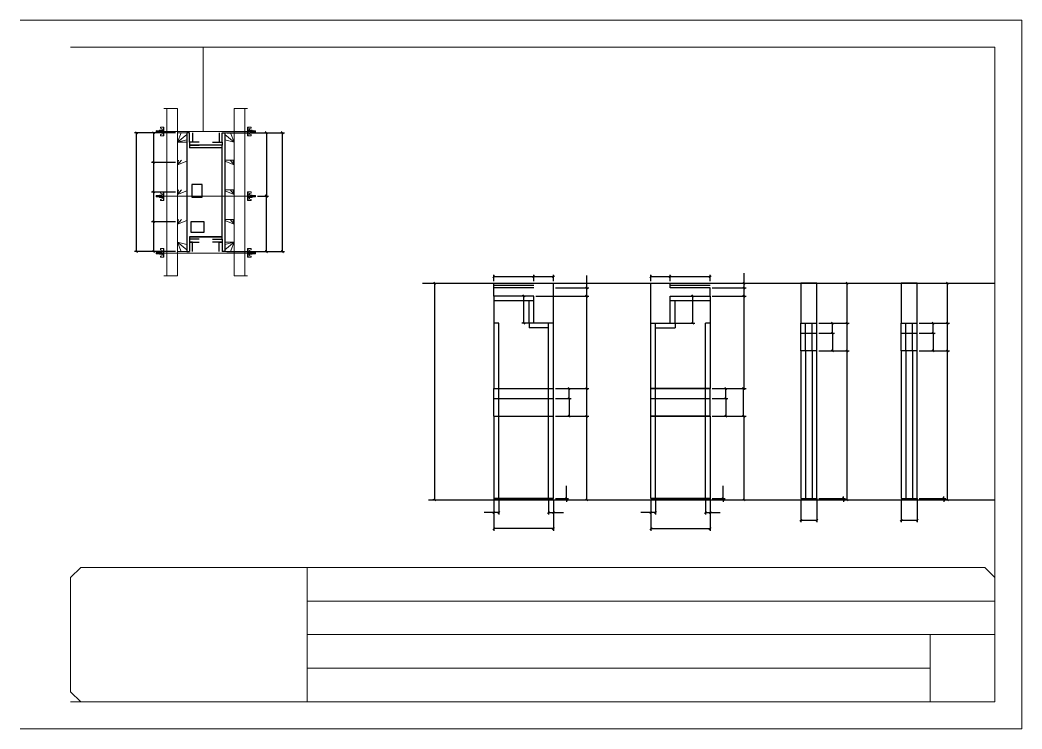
# Model space of a CAD drawing. Header units: metres. Extents: x 5913 to 8983, y 2660 to 3710.
# Drawn here: x 5913 to 7398, y 2660 to 3710 of the extents above; entities that cross this region are included whole.
import ezdxf

# ---------------------------------------------------------------- set-up
doc = ezdxf.new("R2010")
doc.units = ezdxf.units.M
for name, color, linetype in [('CHAPA', 7, 'Continuous'), ('COTA', 7, 'Continuous'), ('Hachura', 7, 'Continuous'), ('Madeira', 7, 'Continuous'), ('NIVEL 2° PAV.', 7, 'Continuous'), ('Nível', 7, 'Continuous'), ('Painéis', 7, 'Continuous'), ('Perfil Metálico', 7, 'Continuous'), ('SARR_2.2x7', 7, 'Continuous'), ('SARRAFO', 7, 'Continuous'), ('SARRAFO DE PRESSAO', 7, 'Continuous'), ('Texto Seção', 7, 'Continuous')]:
    doc.layers.add(name, color=color, linetype=linetype)

msp = doc.modelspace()

# ---------------------------------------------------------------- linework, layer by layer
at = {"layer": 'CHAPA', "color": 1, "lineweight": 25}
for points in [[(6164.1, 3542.9), (6160.1, 3542.9), (6160.1, 3366.9), (6164.1, 3366.9)], [(6164.1, 3542.9), (6160.1, 3542.9), (6160.1, 3366.9), (6164.1, 3366.9)], [(6212.1, 3542.9), (6216.1, 3542.9), (6216.1, 3366.9), (6212.1, 3366.9)], [(6212.1, 3542.9), (6216.1, 3542.9), (6216.1, 3366.9), (6212.1, 3366.9)], [(6212.1, 3520.9), (6212.1, 3524.5), (6164.1, 3524.5), (6164.1, 3520.9)], [(6212.1, 3520.9), (6212.1, 3524.5), (6164.1, 3524.5), (6164.1, 3520.9)], [(6212.1, 3385.3), (6212.1, 3388.9), (6164.1, 3388.9), (6164.1, 3385.3)], [(6212.1, 3385.3), (6212.1, 3388.9), (6164.1, 3388.9), (6164.1, 3385.3)]]:
    msp.add_lwpolyline(points, dxfattribs=at)
at = {"layer": 'COTA', "color": 241, "lineweight": 25}
for p, q in [((6143.1, 3542.9), (6082.5, 3542.9)), ((6085.5, 3366.9), (6085.5, 3542.9)), ((6143.1, 3542.9), (6107.4, 3542.9)), ((6110.4, 3542.9), (6110.4, 3498.9)), ((6219.1, 3542.9), (6304.5, 3542.9)), ((6253.1, 3542.9), (6280.8, 3542.9)), ((6277.8, 3542.9), (6277.8, 3449)), ((6301.5, 3366.9), (6301.5, 3542.9)), ((6143.1, 3498.9), (6107.4, 3498.9)), ((6143.1, 3498.9), (6107.4, 3498.9)), ((6110.4, 3498.9), (6110.4, 3454.9)), ((6143.1, 3454.9), (6107.4, 3454.9)), ((6143.1, 3454.9), (6107.4, 3454.9)), ((6110.4, 3454.9), (6110.4, 3410.9)), ((6264.9, 3449), (6280.8, 3449)), ((6264.9, 3449), (6280.8, 3449)), ((6277.8, 3366.9), (6277.8, 3449)), ((6143.1, 3410.9), (6107.4, 3410.9)), ((6143.1, 3410.9), (6107.4, 3410.9)), ((6110.4, 3410.9), (6110.4, 3366.9)), ((6143.1, 3366.9), (6082.5, 3366.9)), ((6143.1, 3366.9), (6107.4, 3366.9)), ((6219.1, 3366.9), (6304.5, 3366.9)), ((6253.1, 3366.9), (6280.8, 3366.9)), ((6615.2, 3301.2), (6615.2, 3313.2)), ((6674.2, 3320.2), (6703.2, 3320.2)), ((6703.2, 3261.2), (6703.2, 3320.2)), ((6847.5, 3261.2), (6847.5, 3320.2)), ((6847.5, 3320.2), (6876.5, 3320.2)), ((6935.5, 3301.2), (6935.5, 3313.2))]:
    msp.add_line(p, q, dxfattribs=at)
at = {"layer": 'COTA', "color": 0, "lineweight": 25}
for p, q in [((6087, 3541.4), (6084, 3544.4)), ((6111.9, 3541.4), (6108.9, 3544.4)), ((6279.3, 3541.4), (6276.3, 3544.4)), ((6303, 3541.4), (6300, 3544.4)), ((6108.9, 3500.4), (6111.9, 3497.4)), ((6111.9, 3497.4), (6108.9, 3500.4)), ((6108.9, 3456.4), (6111.9, 3453.4)), ((6111.9, 3453.4), (6108.9, 3456.4)), ((6279.3, 3447.5), (6276.3, 3450.5)), ((6276.3, 3450.5), (6279.3, 3447.5)), ((6108.9, 3412.4), (6111.9, 3409.4)), ((6111.9, 3409.4), (6108.9, 3412.4)), ((6084, 3368.4), (6087, 3365.4)), ((6108.9, 3368.4), (6111.9, 3365.4)), ((6276.3, 3368.4), (6279.3, 3365.4)), ((6300, 3368.4), (6303, 3365.4)), ((6616.7, 3331), (6613.7, 3328)), ((6672.7, 3328), (6675.7, 3331)), ((6675.7, 3331), (6672.7, 3328)), ((6701.7, 3328), (6704.7, 3331)), ((6849, 3331), (6846, 3328)), ((6875, 3328), (6878, 3331)), ((6878, 3331), (6875, 3328)), ((6934, 3328), (6937, 3331)), ((6754.1, 3311.7), (6751.1, 3314.7)), ((6987.4, 3318.7), (6984.4, 3321.7)), ((6987.4, 3311.7), (6984.4, 3314.7)), ((6984.4, 3314.7), (6987.4, 3311.7)), ((7140, 3318.7), (7137, 3321.7)), ((7288.8, 3318.7), (7285.8, 3321.7)), ((6660.8, 3299.7), (6657.8, 3302.7)), ((6754.1, 3299.7), (6751.1, 3302.7)), ((6751.1, 3302.7), (6754.1, 3299.7)), ((6911.6, 3299.7), (6908.6, 3302.7)), ((6987.4, 3299.7), (6984.4, 3302.7)), ((6984.4, 3302.7), (6987.4, 3299.7)), ((6657.8, 3262.7), (6660.8, 3259.7)), ((6908.6, 3262.7), (6911.6, 3259.7)), ((7137, 3262.7), (7140, 3259.7)), ((7285.8, 3262.7), (7288.8, 3259.7)), ((7140, 3218.7), (7137, 3221.7)), ((7288.8, 3218.7), (7285.8, 3221.7)), ((6751.1, 3165.7), (6754.1, 3162.7)), ((6984.4, 3165.7), (6987.4, 3162.7)), ((6754.1, 3121.7), (6751.1, 3124.7)), ((6987.4, 3121.7), (6984.4, 3124.7)), ((6721, 3002.7), (6724, 2999.7)), ((6724, 2997.7), (6721, 3000.7)), ((6751.1, 3000.7), (6754.1, 2997.7)), ((6953.2, 3002.7), (6956.2, 2999.7)), ((6956.2, 2997.7), (6953.2, 3000.7)), ((6984.4, 3000.7), (6987.4, 2997.7)), ((7131.6, 3002.7), (7134.6, 2999.7)), ((7134.6, 2997.7), (7131.6, 3000.7)), ((7137, 3000.7), (7140, 2997.7)), ((7280.4, 3002.7), (7283.4, 2999.7)), ((7283.4, 2997.7), (7280.4, 3000.7)), ((7285.8, 3000.7), (7288.8, 2997.7)), ((6616.7, 2982.2), (6613.7, 2979.2)), ((6620.7, 2979.2), (6623.7, 2982.2)), ((6697.7, 2982.2), (6694.7, 2979.2)), ((6701.7, 2979.2), (6704.7, 2982.2)), ((6849, 2982.2), (6846, 2979.2)), ((6853, 2979.2), (6856, 2982.2)), ((6930, 2982.2), (6927, 2979.2)), ((6934, 2979.2), (6937, 2982.2)), ((7071.3, 2970.8), (7068.3, 2967.8)), ((7092.3, 2967.8), (7095.3, 2970.8)), ((7220.1, 2970.8), (7217.1, 2967.8)), ((7241.1, 2967.8), (7244.1, 2970.8)), ((6616.7, 2958.1), (6613.7, 2955.1)), ((6701.7, 2955.1), (6704.7, 2958.1)), ((6849, 2958.1), (6846, 2955.1)), ((6934, 2955.1), (6937, 2958.1))]:
    msp.add_line(p, q, dxfattribs=at)
at = {"layer": 'COTA', "color": 180, "lineweight": 25}
for p, q in [((6182.5, 3466.5), (6167.5, 3466.5)), ((6167.5, 3466.5), (6167.5, 3447.5)), ((6182.5, 3447.5), (6182.5, 3466.5)), ((6167.5, 3447.5), (6182.5, 3447.5)), ((6185.6, 3410.9), (6166, 3410.9)), ((6166, 3410.9), (6166, 3395.9)), ((6185.6, 3395.9), (6185.6, 3410.9)), ((6166, 3395.9), (6185.6, 3395.9))]:
    msp.add_line(p, q, dxfattribs=at)
at = {"layer": 'COTA', "color": 4, "lineweight": 25}
for p, q in [((6615.2, 3323.2), (6615.2, 3332.5)), ((6674.2, 3329.5), (6615.2, 3329.5)), ((6674.2, 3323.2), (6674.2, 3332.5)), ((6674.2, 3323.2), (6674.2, 3332.5)), ((6703.2, 3329.5), (6674.2, 3329.5)), ((6703.2, 3323.2), (6703.2, 3332.5)), ((6752.6, 3313.2), (6752.6, 3331.5)), ((6847.5, 3323.2), (6847.5, 3332.5)), ((6876.5, 3329.5), (6847.5, 3329.5)), ((6876.5, 3323.2), (6876.5, 3332.5)), ((6876.5, 3323.2), (6876.5, 3332.5)), ((6935.5, 3329.5), (6876.5, 3329.5)), ((6935.5, 3323.2), (6935.5, 3332.5)), ((6985.9, 3320.2), (6985.9, 3335)), ((6706.2, 3313.2), (6755.6, 3313.2)), ((6752.6, 3301.2), (6752.6, 3313.2)), ((6938.5, 3320.2), (6988.9, 3320.2)), ((6938.5, 3313.2), (6988.9, 3313.2)), ((6938.5, 3313.2), (6988.9, 3313.2)), ((6985.9, 3313.2), (6985.9, 3320.2)), ((6985.9, 3301.2), (6985.9, 3313.2)), ((7096.8, 3320.2), (7141.5, 3320.2)), ((7138.5, 3261.2), (7138.5, 3320.2)), ((7245.6, 3320.2), (7290.3, 3320.2)), ((7287.3, 3261.2), (7287.3, 3320.2)), ((6671.2, 3301.2), (6656.3, 3301.2)), ((6659.3, 3261.2), (6659.3, 3301.2)), ((6677.2, 3301.2), (6755.6, 3301.2)), ((6677.2, 3301.2), (6755.6, 3301.2)), ((6752.6, 3164.2), (6752.6, 3301.2)), ((6879.5, 3301.2), (6913.1, 3301.2)), ((6910.1, 3261.2), (6910.1, 3301.2)), ((6938.5, 3301.2), (6988.9, 3301.2)), ((6938.5, 3301.2), (6988.9, 3301.2)), ((6985.9, 3164.2), (6985.9, 3301.2)), ((6671.2, 3261.2), (6656.3, 3261.2)), ((6879.5, 3261.2), (6913.1, 3261.2)), ((7096.8, 3261.2), (7141.5, 3261.2)), ((7245.6, 3261.2), (7290.3, 3261.2)), ((7096.8, 3220.2), (7141.5, 3220.2)), ((7138.5, 2999.2), (7138.5, 3220.2)), ((7245.6, 3220.2), (7290.3, 3220.2)), ((7287.3, 2999.2), (7287.3, 3220.2)), ((6706.2, 3164.2), (6755.6, 3164.2)), ((6938.5, 3164.2), (6988.9, 3164.2)), ((6706.2, 3123.2), (6755.6, 3123.2)), ((6752.6, 2999.2), (6752.6, 3123.2)), ((6938.5, 3123.2), (6988.9, 3123.2)), ((6985.9, 2999.2), (6985.9, 3123.2)), ((6722.5, 3001.2), (6722.5, 3020)), ((6954.7, 3001.2), (6954.7, 3020)), ((6706.2, 3001.2), (6725.5, 3001.2)), ((6722.5, 2999.2), (6722.5, 3001.2)), ((6938.5, 3001.2), (6957.7, 3001.2)), ((6954.7, 2999.2), (6954.7, 3001.2)), ((7096.8, 3001.2), (7136.1, 3001.2)), ((7133.1, 3001.2), (7133.1, 3004.2)), ((7133.1, 2999.2), (7133.1, 3001.2)), ((7245.6, 3001.2), (7284.9, 3001.2)), ((7281.9, 3001.2), (7281.9, 3004.2)), ((7281.9, 2999.2), (7281.9, 3001.2)), ((6615.2, 2998.2), (6615.2, 2953.6)), ((6615.2, 2996.2), (6615.2, 2977.7)), ((6622.2, 2998.2), (6622.2, 2977.7)), ((6696.2, 2998.2), (6696.2, 2977.7)), ((6703.2, 2998.2), (6703.2, 2953.6)), ((6703.2, 2996.2), (6703.2, 2977.7)), ((6706.2, 2999.2), (6725.5, 2999.2)), ((6706.2, 2999.2), (6755.6, 2999.2)), ((6722.5, 2999.2), (6722.5, 2996.2)), ((6847.5, 2998.2), (6847.5, 2953.6)), ((6847.5, 2996.2), (6847.5, 2977.7)), ((6854.5, 2998.2), (6854.5, 2977.7)), ((6928.5, 2998.2), (6928.5, 2977.7)), ((6935.5, 2998.2), (6935.5, 2953.6)), ((6935.5, 2996.2), (6935.5, 2977.7)), ((6938.5, 2999.2), (6957.7, 2999.2)), ((6938.5, 2999.2), (6988.9, 2999.2)), ((6954.7, 2999.2), (6954.7, 2996.2)), ((7069.8, 2998.2), (7069.8, 2966.3)), ((7093.8, 2998.2), (7093.8, 2966.3)), ((7096.8, 2999.2), (7136.1, 2999.2)), ((7096.8, 2999.2), (7141.5, 2999.2)), ((7133.1, 2999.2), (7133.1, 2996.2)), ((7218.6, 2998.2), (7218.6, 2966.3)), ((7242.6, 2998.2), (7242.6, 2966.3)), ((7245.6, 2999.2), (7284.9, 2999.2)), ((7245.6, 2999.2), (7290.3, 2999.2)), ((7281.9, 2999.2), (7281.9, 2996.2)), ((6615.2, 2980.7), (6600.5, 2980.7)), ((6622.2, 2980.7), (6615.2, 2980.7)), ((6696.2, 2980.7), (6703.2, 2980.7)), ((6703.2, 2980.7), (6718, 2980.7)), ((6847.5, 2980.7), (6832.7, 2980.7)), ((6854.5, 2980.7), (6847.5, 2980.7)), ((6928.5, 2980.7), (6935.5, 2980.7)), ((6935.5, 2980.7), (6950.2, 2980.7)), ((6703.2, 2956.6), (6615.2, 2956.6)), ((6847.5, 2956.6), (6935.5, 2956.6)), ((7069.8, 2969.3), (7093.8, 2969.3)), ((7218.6, 2969.3), (7242.6, 2969.3))]:
    msp.add_line(p, q, dxfattribs=at)
at = {"layer": 'COTA', "color": 241, "lineweight": 25}
for points in [[(7093.8, 3261.2), (7093.8, 3320.2), (7069.8, 3320.2), (7069.8, 3261.2)], [(7242.6, 3261.2), (7242.6, 3320.2), (7218.6, 3320.2), (7218.6, 3261.2)]]:
    msp.add_lwpolyline(points, dxfattribs=at)
at = {"layer": 'Hachura', "color": 0, "lineweight": 9}
for p, q in [((6126.1, 3551.4), (6120.9, 3551.4)), ((6120.9, 3551.4), (6120.9, 3549.7)), ((6120.9, 3549.7), (6123.1, 3549.1)), ((6125.1, 3551.2), (6126.1, 3551.2)), ((6125.1, 3551), (6126.1, 3551)), ((6125.1, 3550.7), (6126.1, 3550.7)), ((6125.1, 3550.2), (6126.1, 3550.2)), ((6125.1, 3549.4), (6126.1, 3549.4)), ((6125.2, 3551.4), (6125.2, 3538.5)), ((6125.2, 3551.4), (6125.2, 3546.2)), ((6126.1, 3538.5), (6126.1, 3551.4)), ((6250.1, 3538.5), (6250.1, 3551.4)), ((6250.1, 3551.4), (6255.2, 3551.4)), ((6251, 3551.2), (6250.1, 3551.2)), ((6251, 3551), (6250.1, 3551)), ((6251, 3550.7), (6250.1, 3550.7)), ((6251, 3550.2), (6250.1, 3550.2)), ((6251, 3549.4), (6250.1, 3549.4)), ((6251, 3551.4), (6251, 3538.5)), ((6251, 3551.4), (6251, 3546.2)), ((6255.2, 3549.7), (6253, 3549.1)), ((6255.2, 3551.4), (6255.2, 3549.7)), ((6114.6, 3546), (6114.3, 3545.6)), ((6114.3, 3545.6), (6114.3, 3544.4)), ((6114.6, 3544), (6114.3, 3544.4)), ((6114.9, 3546), (6114.6, 3546)), ((6114.6, 3544), (6114.6, 3546)), ((6115.2, 3544), (6114.6, 3545.3)), ((6115.2, 3543.9), (6114.6, 3545.1)), ((6114.6, 3544.5), (6114.9, 3543.9)), ((6114.6, 3544.3), (6114.7, 3544)), ((6114.9, 3546), (6115.9, 3544)), ((6114.9, 3546), (6115.9, 3544)), ((6115, 3546), (6116.1, 3543.9)), ((6116.3, 3543.9), (6115.2, 3546.1)), ((6115.2, 3544), (6115.9, 3544)), ((6116.1, 3546), (6115.4, 3546)), ((6116.4, 3544), (6115.4, 3546)), ((6116.1, 3546), (6117, 3544)), ((6116.2, 3546), (6117.2, 3543.9)), ((6117.5, 3543.9), (6116.4, 3546.1)), ((6117, 3544), (6116.4, 3544)), ((6117.2, 3546), (6116.6, 3546)), ((6117.6, 3544), (6116.6, 3546)), ((6116.8, 3546), (6116.6, 3546)), ((6117.2, 3546), (6118.2, 3544)), ((6117.3, 3546), (6118.4, 3543.9)), ((6118.6, 3543.9), (6117.6, 3546.1)), ((6117.8, 3544), (6117.6, 3544)), ((6118.4, 3546), (6117.7, 3546)), ((6118.7, 3544), (6117.7, 3546)), ((6117.8, 3544), (6118.2, 3544)), ((6118.4, 3546), (6119.4, 3544)), ((6119.4, 3544.8), (6118.7, 3546.1)), ((6118.7, 3544), (6119.4, 3544)), ((6119.4, 3545.1), (6118.9, 3546)), ((6119.4, 3546), (6118.9, 3546)), ((6119.4, 3543.3), (6119.4, 3546.6)), ((6119.4, 3543.3), (6119.4, 3546.6)), ((6119.4, 3546.6), (6122.6, 3546.6)), ((6119.4, 3545.6), (6122.6, 3545.6)), ((6119.4, 3544), (6122.6, 3544)), ((6122.6, 3543.3), (6119.4, 3543.3)), ((6120.9, 3540.2), (6123.1, 3540.7)), ((6120.9, 3538.5), (6120.9, 3540.2)), ((6125.2, 3538.5), (6120.9, 3538.5)), ((6122.6, 3546.9), (6122.6, 3543)), ((6125.2, 3546.9), (6122.6, 3546.9)), ((6122.6, 3543), (6122.6, 3543.3)), ((6122.6, 3543), (6122.6, 3543.3)), ((6122.6, 3543), (6125.2, 3543)), ((6125.2, 3545.2), (6123.2, 3545.2)), ((6123.2, 3544.7), (6125.2, 3544.7)), ((6123.4, 3548.8), (6123.4, 3546.9)), ((6123.4, 3541.1), (6123.4, 3543)), ((6125.1, 3548), (6126.1, 3548)), ((6125.1, 3541.9), (6126.1, 3541.9)), ((6125.1, 3540.5), (6126.1, 3540.5)), ((6125.1, 3539.6), (6126.1, 3539.6)), ((6125.1, 3539.2), (6126.1, 3539.2)), ((6125.1, 3538.8), (6126.1, 3538.8)), ((6125.1, 3538.6), (6126.1, 3538.6)), ((6125.2, 3544.9), (6125.2, 3546.9)), ((6125.2, 3546.2), (6125.2, 3545.6)), ((6125.2, 3544.9), (6126.1, 3544.9)), ((6125.2, 3538.5), (6126.1, 3538.5)), ((6125.5, 3545.9), (6125.3, 3545.9)), ((6125.3, 3544), (6125.7, 3544)), ((6125.9, 3545.9), (6125.5, 3545.9)), ((6126.1, 3539.4), (6126.1, 3547.3)), ((6251, 3548), (6250.1, 3548)), ((6250.1, 3539.4), (6250.1, 3547.3)), ((6251, 3544.9), (6250.1, 3544.9)), ((6251, 3541.9), (6250.1, 3541.9)), ((6251, 3540.5), (6250.1, 3540.5)), ((6251, 3539.6), (6250.1, 3539.6)), ((6251, 3539.2), (6250.1, 3539.2)), ((6251, 3538.8), (6250.1, 3538.8)), ((6251, 3538.6), (6250.1, 3538.6)), ((6251, 3538.5), (6250.1, 3538.5)), ((6250.2, 3545.9), (6250.7, 3545.9)), ((6250.8, 3544), (6250.4, 3544)), ((6250.7, 3545.9), (6250.9, 3545.9)), ((6251, 3544.9), (6251, 3546.9)), ((6251, 3546.9), (6253.6, 3546.9)), ((6251, 3546.2), (6251, 3545.6)), ((6251, 3545.2), (6253, 3545.2)), ((6253, 3544.7), (6251, 3544.7)), ((6253.6, 3543), (6251, 3543)), ((6251, 3538.5), (6255.2, 3538.5)), ((6252.8, 3548.8), (6252.8, 3546.9)), ((6252.8, 3541.1), (6252.8, 3543)), ((6255.2, 3540.2), (6253, 3540.7)), ((6253.6, 3546.9), (6253.6, 3543)), ((6256.8, 3546.6), (6253.6, 3546.6)), ((6256.8, 3545.6), (6253.6, 3545.6)), ((6256.8, 3544), (6253.6, 3544)), ((6253.6, 3543.3), (6256.8, 3543.3)), ((6253.6, 3543), (6253.6, 3543.3)), ((6253.6, 3543), (6253.6, 3543.3)), ((6255.2, 3538.5), (6255.2, 3540.2)), ((6256.7, 3543.3), (6256.7, 3546.6)), ((6256.8, 3543.3), (6256.8, 3546.6)), ((6256.8, 3544.8), (6257.4, 3546.1)), ((6257.7, 3546), (6256.8, 3544)), ((6256.8, 3545.1), (6257.2, 3546)), ((6256.8, 3546), (6257.2, 3546)), ((6257.4, 3544), (6256.8, 3544)), ((6257.4, 3544), (6258.4, 3546)), ((6257.5, 3543.9), (6258.6, 3546.1)), ((6257.7, 3546), (6258.4, 3546)), ((6258.8, 3546), (6257.7, 3543.9)), ((6258.9, 3546), (6257.9, 3544)), ((6258.4, 3544), (6257.9, 3544)), ((6258.4, 3544), (6258.6, 3544)), ((6258.6, 3544), (6259.5, 3546)), ((6258.7, 3543.9), (6259.7, 3546.1)), ((6258.9, 3546), (6259.5, 3546)), ((6260, 3546), (6258.9, 3543.9)), ((6260.1, 3546), (6259.1, 3544)), ((6259.1, 3544), (6259.7, 3544)), ((6259.3, 3546), (6259.5, 3546)), ((6259.7, 3544), (6260.7, 3546)), ((6259.8, 3543.9), (6260.9, 3546.1)), ((6260.1, 3546), (6260.7, 3546)), ((6261.1, 3546), (6260.1, 3543.9)), ((6261.2, 3546), (6260.3, 3544)), ((6261.2, 3546), (6260.3, 3544)), ((6260.9, 3544), (6260.3, 3544)), ((6260.9, 3544), (6261.5, 3545.3)), ((6261, 3543.9), (6261.5, 3545.1)), ((6261.2, 3546), (6261.5, 3546)), ((6261.5, 3544.5), (6261.2, 3543.9)), ((6261.5, 3544.3), (6261.4, 3544)), ((6261.5, 3546), (6261.9, 3545.6)), ((6261.5, 3544), (6261.5, 3546)), ((6261.5, 3544), (6261.9, 3544.4)), ((6261.9, 3545.6), (6261.9, 3544.4)), ((6114.6, 3450), (6114.3, 3449.6)), ((6114.3, 3449.6), (6114.3, 3448.4)), ((6114.6, 3448), (6114.3, 3448.4)), ((6114.9, 3450), (6114.6, 3450)), ((6114.6, 3448), (6114.6, 3450)), ((6115.2, 3448), (6114.6, 3449.3)), ((6115.2, 3447.9), (6114.6, 3449.1)), ((6114.6, 3448.5), (6114.9, 3447.9)), ((6114.6, 3448.3), (6114.7, 3448)), ((6114.9, 3450), (6115.9, 3448)), ((6114.9, 3450), (6115.9, 3448)), ((6115, 3450), (6116.1, 3447.9)), ((6116.3, 3447.9), (6115.2, 3450.1)), ((6115.2, 3448), (6115.9, 3448)), ((6116.1, 3450), (6115.4, 3450)), ((6116.4, 3448), (6115.4, 3450)), ((6116.1, 3450), (6117, 3448)), ((6116.2, 3450), (6117.2, 3447.9)), ((6117.5, 3447.9), (6116.4, 3450.1)), ((6117, 3448), (6116.4, 3448)), ((6117.2, 3450), (6116.6, 3450)), ((6117.6, 3448), (6116.6, 3450)), ((6116.8, 3450), (6116.6, 3450)), ((6117.2, 3450), (6118.2, 3448)), ((6117.3, 3450), (6118.4, 3447.9)), ((6118.6, 3447.9), (6117.6, 3450.1)), ((6117.8, 3448), (6117.6, 3448)), ((6118.4, 3450), (6117.7, 3450)), ((6118.7, 3448), (6117.7, 3450)), ((6117.8, 3448), (6118.2, 3448)), ((6118.4, 3450), (6119.4, 3448)), ((6119.4, 3448.8), (6118.7, 3450.1)), ((6118.7, 3448), (6119.4, 3448)), ((6119.4, 3449.1), (6118.9, 3450)), ((6119.4, 3450), (6118.9, 3450)), ((6119.4, 3447.3), (6119.4, 3450.6)), ((6119.4, 3447.3), (6119.4, 3450.6)), ((6119.4, 3450.6), (6122.6, 3450.6)), ((6119.4, 3449.6), (6122.6, 3449.6)), ((6119.4, 3448), (6122.6, 3448)), ((6122.6, 3447.3), (6119.4, 3447.3)), ((6126.1, 3455.4), (6120.9, 3455.4)), ((6120.9, 3455.4), (6120.9, 3453.7)), ((6120.9, 3453.7), (6123.1, 3453.1)), ((6122.6, 3450.9), (6122.6, 3447)), ((6125.2, 3450.9), (6122.6, 3450.9)), ((6122.6, 3447), (6122.6, 3447.3)), ((6122.6, 3447), (6122.6, 3447.3)), ((6122.6, 3447), (6125.2, 3447)), ((6125.2, 3449.2), (6123.2, 3449.2)), ((6123.2, 3448.7), (6125.2, 3448.7)), ((6123.4, 3452.8), (6123.4, 3450.9)), ((6123.4, 3445.1), (6123.4, 3447)), ((6125.1, 3455.2), (6126.1, 3455.2)), ((6125.1, 3455), (6126.1, 3455)), ((6125.1, 3454.7), (6126.1, 3454.7)), ((6125.1, 3454.2), (6126.1, 3454.2)), ((6125.1, 3453.4), (6126.1, 3453.4)), ((6125.1, 3452), (6126.1, 3452)), ((6125.1, 3445.9), (6126.1, 3445.9)), ((6125.2, 3455.4), (6125.2, 3442.5)), ((6125.2, 3455.4), (6125.2, 3450.2)), ((6125.2, 3448.9), (6125.2, 3450.9)), ((6125.2, 3450.2), (6125.2, 3449.6)), ((6125.2, 3448.9), (6126.1, 3448.9)), ((6125.5, 3449.9), (6125.3, 3449.9)), ((6125.3, 3448), (6125.7, 3448)), ((6125.9, 3449.9), (6125.5, 3449.9)), ((6126.1, 3442.5), (6126.1, 3455.4)), ((6126.1, 3443.4), (6126.1, 3451.3)), ((6250.1, 3442.5), (6250.1, 3455.4)), ((6250.1, 3455.4), (6255.2, 3455.4)), ((6251, 3455.2), (6250.1, 3455.2)), ((6251, 3455), (6250.1, 3455)), ((6251, 3454.7), (6250.1, 3454.7)), ((6251, 3454.2), (6250.1, 3454.2)), ((6251, 3453.4), (6250.1, 3453.4)), ((6251, 3452), (6250.1, 3452)), ((6250.1, 3443.4), (6250.1, 3451.3)), ((6251, 3448.9), (6250.1, 3448.9)), ((6251, 3445.9), (6250.1, 3445.9)), ((6250.2, 3449.9), (6250.7, 3449.9)), ((6250.8, 3448), (6250.4, 3448)), ((6250.7, 3449.9), (6250.9, 3449.9)), ((6251, 3455.4), (6251, 3442.5)), ((6251, 3455.4), (6251, 3450.2)), ((6251, 3448.9), (6251, 3450.9)), ((6251, 3450.9), (6253.6, 3450.9)), ((6251, 3450.2), (6251, 3449.6)), ((6251, 3449.2), (6253, 3449.2)), ((6253, 3448.7), (6251, 3448.7)), ((6253.6, 3447), (6251, 3447)), ((6252.8, 3452.8), (6252.8, 3450.9)), ((6252.8, 3445.1), (6252.8, 3447)), ((6255.2, 3453.7), (6253, 3453.1)), ((6253.6, 3450.9), (6253.6, 3447)), ((6256.8, 3450.6), (6253.6, 3450.6)), ((6256.8, 3449.6), (6253.6, 3449.6)), ((6256.8, 3448), (6253.6, 3448)), ((6253.6, 3447.3), (6256.8, 3447.3)), ((6253.6, 3447), (6253.6, 3447.3)), ((6253.6, 3447), (6253.6, 3447.3)), ((6255.2, 3455.4), (6255.2, 3453.7)), ((6256.7, 3447.3), (6256.7, 3450.6)), ((6256.8, 3447.3), (6256.8, 3450.6)), ((6256.8, 3448.8), (6257.4, 3450.1)), ((6257.7, 3450), (6256.8, 3448)), ((6256.8, 3449.1), (6257.2, 3450)), ((6256.8, 3450), (6257.2, 3450)), ((6257.4, 3448), (6256.8, 3448)), ((6257.4, 3448), (6258.4, 3450)), ((6257.5, 3447.9), (6258.6, 3450.1)), ((6257.7, 3450), (6258.4, 3450)), ((6258.8, 3450), (6257.7, 3447.9)), ((6258.9, 3450), (6257.9, 3448)), ((6258.4, 3448), (6257.9, 3448)), ((6258.4, 3448), (6258.6, 3448)), ((6258.6, 3448), (6259.5, 3450)), ((6258.7, 3447.9), (6259.7, 3450.1)), ((6258.9, 3450), (6259.5, 3450)), ((6260, 3450), (6258.9, 3447.9)), ((6260.1, 3450), (6259.1, 3448)), ((6259.1, 3448), (6259.7, 3448)), ((6259.3, 3450), (6259.5, 3450)), ((6259.7, 3448), (6260.7, 3450)), ((6259.8, 3447.9), (6260.9, 3450.1)), ((6260.1, 3450), (6260.7, 3450)), ((6261.1, 3450), (6260.1, 3447.9)), ((6261.2, 3450), (6260.3, 3448)), ((6261.2, 3450), (6260.3, 3448)), ((6260.9, 3448), (6260.3, 3448)), ((6260.9, 3448), (6261.5, 3449.3)), ((6261, 3447.9), (6261.5, 3449.1)), ((6261.2, 3450), (6261.5, 3450)), ((6261.5, 3448.5), (6261.2, 3447.9)), ((6261.5, 3448.3), (6261.4, 3448)), ((6261.5, 3450), (6261.9, 3449.6)), ((6261.5, 3448), (6261.5, 3450)), ((6261.5, 3448), (6261.9, 3448.4)), ((6261.9, 3449.6), (6261.9, 3448.4)), ((6120.9, 3444.2), (6123.1, 3444.7)), ((6120.9, 3442.5), (6120.9, 3444.2)), ((6125.2, 3442.5), (6120.9, 3442.5)), ((6125.1, 3444.5), (6126.1, 3444.5)), ((6125.1, 3443.6), (6126.1, 3443.6)), ((6125.1, 3443.2), (6126.1, 3443.2)), ((6125.1, 3442.8), (6126.1, 3442.8)), ((6125.1, 3442.6), (6126.1, 3442.6)), ((6125.2, 3442.5), (6126.1, 3442.5)), ((6251, 3444.5), (6250.1, 3444.5)), ((6251, 3443.6), (6250.1, 3443.6)), ((6251, 3443.2), (6250.1, 3443.2)), ((6251, 3442.8), (6250.1, 3442.8)), ((6251, 3442.6), (6250.1, 3442.6)), ((6251, 3442.5), (6250.1, 3442.5)), ((6251, 3442.5), (6255.2, 3442.5)), ((6255.2, 3444.2), (6253, 3444.7)), ((6255.2, 3442.5), (6255.2, 3444.2)), ((6125.2, 3371.4), (6120.9, 3371.4)), ((6120.9, 3371.4), (6120.9, 3369.7)), ((6125.1, 3371.2), (6126.1, 3371.2)), ((6125.1, 3371), (6126.1, 3371)), ((6125.2, 3358.5), (6125.2, 3371.4)), ((6125.2, 3371.4), (6126.1, 3371.4)), ((6126.1, 3371.4), (6126.1, 3358.5)), ((6250.1, 3371.4), (6250.1, 3358.5)), ((6251, 3371.4), (6250.1, 3371.4)), ((6251, 3371.2), (6250.1, 3371.2)), ((6251, 3371), (6250.1, 3371)), ((6251, 3358.5), (6251, 3371.4)), ((6251, 3371.4), (6255.2, 3371.4)), ((6255.2, 3371.4), (6255.2, 3369.7)), ((6114.6, 3365.8), (6114.3, 3365.5)), ((6114.3, 3364.2), (6114.3, 3365.5)), ((6114.6, 3363.9), (6114.3, 3364.2)), ((6114.6, 3365.3), (6114.9, 3366)), ((6115.2, 3365.9), (6114.6, 3364.8)), ((6114.6, 3365.6), (6114.7, 3365.8)), ((6115.2, 3365.8), (6114.6, 3364.5)), ((6114.6, 3365.8), (6114.6, 3363.9)), ((6114.9, 3363.9), (6114.6, 3363.9)), ((6114.9, 3363.9), (6115.9, 3365.8)), ((6114.9, 3363.9), (6115.9, 3365.8)), ((6115, 3363.8), (6116.1, 3366)), ((6116.3, 3365.9), (6115.2, 3363.8)), ((6115.2, 3365.8), (6115.9, 3365.8)), ((6116.4, 3365.8), (6115.4, 3363.9)), ((6116.1, 3363.9), (6115.4, 3363.9)), ((6116.1, 3363.9), (6117, 3365.8)), ((6116.2, 3363.8), (6117.2, 3366)), ((6117.5, 3365.9), (6116.4, 3363.8)), ((6117, 3365.8), (6116.4, 3365.8)), ((6117.6, 3365.8), (6116.6, 3363.9)), ((6117.2, 3363.9), (6116.6, 3363.9)), ((6116.8, 3363.9), (6116.6, 3363.9)), ((6117.2, 3363.9), (6118.2, 3365.8)), ((6117.3, 3363.8), (6118.4, 3366)), ((6118.6, 3365.9), (6117.6, 3363.8)), ((6117.8, 3365.8), (6117.6, 3365.8)), ((6118.7, 3365.8), (6117.7, 3363.9)), ((6118.4, 3363.9), (6117.7, 3363.9)), ((6117.8, 3365.8), (6118.2, 3365.8)), ((6118.4, 3363.9), (6119.4, 3365.8)), ((6118.7, 3365.8), (6119.4, 3365.8)), ((6119.4, 3365.1), (6118.7, 3363.8)), ((6119.4, 3364.8), (6118.9, 3363.9)), ((6119.4, 3363.9), (6118.9, 3363.9)), ((6119.4, 3366.6), (6119.4, 3363.3)), ((6119.4, 3366.6), (6119.4, 3363.3)), ((6122.6, 3366.6), (6119.4, 3366.6)), ((6119.4, 3365.8), (6122.6, 3365.8)), ((6119.4, 3364.3), (6122.6, 3364.3)), ((6119.4, 3363.3), (6122.6, 3363.3)), ((6120.9, 3369.7), (6123.1, 3369.1)), ((6120.9, 3360.2), (6123.1, 3360.7)), ((6120.9, 3358.5), (6120.9, 3360.2)), ((6126.1, 3358.5), (6120.9, 3358.5)), ((6122.6, 3363), (6122.6, 3366.9)), ((6122.6, 3366.9), (6125.2, 3366.9)), ((6122.6, 3366.9), (6122.6, 3366.6)), ((6122.6, 3366.9), (6122.6, 3366.6)), ((6125.2, 3363), (6122.6, 3363)), ((6123.2, 3365.1), (6125.2, 3365.1)), ((6125.2, 3364.6), (6123.2, 3364.6)), ((6123.4, 3368.8), (6123.4, 3366.9)), ((6123.4, 3361.1), (6123.4, 3363)), ((6125.1, 3370.7), (6126.1, 3370.7)), ((6125.1, 3370.2), (6126.1, 3370.2)), ((6125.1, 3369.4), (6126.1, 3369.4)), ((6125.1, 3368), (6126.1, 3368)), ((6125.1, 3361.9), (6126.1, 3361.9)), ((6125.1, 3360.5), (6126.1, 3360.5)), ((6125.1, 3359.6), (6126.1, 3359.6)), ((6125.1, 3359.2), (6126.1, 3359.2)), ((6125.1, 3358.8), (6126.1, 3358.8)), ((6125.1, 3358.6), (6126.1, 3358.6)), ((6125.2, 3364.9), (6125.2, 3363)), ((6125.2, 3364.9), (6126.1, 3364.9)), ((6125.2, 3363.6), (6125.2, 3364.3)), ((6125.2, 3358.5), (6125.2, 3363.6)), ((6125.3, 3365.9), (6125.7, 3365.9)), ((6125.5, 3364), (6125.3, 3364)), ((6125.9, 3364), (6125.5, 3364)), ((6126.1, 3370.4), (6126.1, 3362.6)), ((6251, 3370.7), (6250.1, 3370.7)), ((6250.1, 3370.4), (6250.1, 3362.6)), ((6251, 3370.2), (6250.1, 3370.2)), ((6251, 3369.4), (6250.1, 3369.4)), ((6251, 3368), (6250.1, 3368)), ((6251, 3364.9), (6250.1, 3364.9)), ((6251, 3361.9), (6250.1, 3361.9)), ((6251, 3360.5), (6250.1, 3360.5)), ((6251, 3359.6), (6250.1, 3359.6)), ((6251, 3359.2), (6250.1, 3359.2)), ((6251, 3358.8), (6250.1, 3358.8)), ((6251, 3358.6), (6250.1, 3358.6)), ((6250.1, 3358.5), (6255.2, 3358.5)), ((6250.2, 3364), (6250.7, 3364)), ((6250.8, 3365.9), (6250.4, 3365.9)), ((6250.7, 3364), (6250.9, 3364)), ((6253.6, 3366.9), (6251, 3366.9)), ((6253, 3365.1), (6251, 3365.1)), ((6251, 3364.9), (6251, 3363)), ((6251, 3364.6), (6253, 3364.6)), ((6251, 3363.6), (6251, 3364.3)), ((6251, 3358.5), (6251, 3363.6)), ((6251, 3363), (6253.6, 3363)), ((6252.8, 3368.8), (6252.8, 3366.9)), ((6252.8, 3361.1), (6252.8, 3363)), ((6255.2, 3369.7), (6253, 3369.1)), ((6255.2, 3360.2), (6253, 3360.7)), ((6253.6, 3363), (6253.6, 3366.9)), ((6253.6, 3366.9), (6253.6, 3366.6)), ((6253.6, 3366.9), (6253.6, 3366.6)), ((6253.6, 3366.6), (6256.8, 3366.6)), ((6256.8, 3365.8), (6253.6, 3365.8)), ((6256.8, 3364.3), (6253.6, 3364.3)), ((6256.8, 3363.3), (6253.6, 3363.3)), ((6255.2, 3358.5), (6255.2, 3360.2)), ((6256.7, 3366.6), (6256.7, 3363.3)), ((6256.8, 3366.6), (6256.8, 3363.3)), ((6257.4, 3365.8), (6256.8, 3365.8)), ((6257.7, 3363.9), (6256.8, 3365.8)), ((6256.8, 3365.1), (6257.4, 3363.8)), ((6256.8, 3364.8), (6257.2, 3363.9)), ((6256.8, 3363.9), (6257.2, 3363.9)), ((6257.4, 3365.8), (6258.4, 3363.9)), ((6257.5, 3365.9), (6258.6, 3363.8)), ((6258.8, 3363.8), (6257.7, 3366)), ((6257.7, 3363.9), (6258.4, 3363.9)), ((6258.4, 3365.8), (6257.9, 3365.8)), ((6258.9, 3363.9), (6257.9, 3365.8)), ((6258.4, 3365.8), (6258.6, 3365.8)), ((6258.6, 3365.8), (6259.5, 3363.9)), ((6258.7, 3365.9), (6259.7, 3363.8)), ((6260, 3363.8), (6258.9, 3366)), ((6258.9, 3363.9), (6259.5, 3363.9)), ((6259.1, 3365.8), (6259.7, 3365.8)), ((6260.1, 3363.9), (6259.1, 3365.8)), ((6259.3, 3363.9), (6259.5, 3363.9)), ((6259.7, 3365.8), (6260.7, 3363.9)), ((6259.8, 3365.9), (6260.9, 3363.8)), ((6261.1, 3363.8), (6260.1, 3366)), ((6260.1, 3363.9), (6260.7, 3363.9)), ((6261.2, 3363.9), (6260.3, 3365.8)), ((6260.9, 3365.8), (6260.3, 3365.8)), ((6261.2, 3363.9), (6260.3, 3365.8)), ((6260.9, 3365.8), (6261.5, 3364.5)), ((6261, 3365.9), (6261.5, 3364.8)), ((6261.5, 3365.3), (6261.2, 3366)), ((6261.2, 3363.9), (6261.5, 3363.9)), ((6261.5, 3365.6), (6261.4, 3365.8)), ((6261.5, 3365.8), (6261.9, 3365.5)), ((6261.5, 3365.8), (6261.5, 3363.9)), ((6261.5, 3363.9), (6261.9, 3364.2)), ((6261.9, 3364.2), (6261.9, 3365.5))]:
    msp.add_line(p, q, dxfattribs=at)
at = {"layer": 'Hachura', "color": 251, "lineweight": 9}
for p, q in [((6260.9, 3544.9), (6119.1, 3544.9)), ((6260.9, 3448.9), (6119.1, 3448.9)), ((6260.9, 3364.9), (6119.1, 3364.9))]:
    msp.add_line(p, q, dxfattribs=at)
at = {"layer": 'Madeira', "color": 126, "lineweight": 18}
for p, q in [((6146.1, 3528.9), (6151.5, 3542.9)), ((6146.1, 3528.9), (6160.1, 3540.4)), ((6230.1, 3528.9), (6216.1, 3540.4)), ((6230.1, 3528.9), (6224.7, 3542.9)), ((6146.1, 3528.9), (6160.1, 3532.4)), ((6230.1, 3528.9), (6216.1, 3532.4)), ((6146.1, 3495.4), (6151.8, 3502.4)), ((6146.1, 3495.4), (6147.8, 3502.4)), ((6146.1, 3495.4), (6160.1, 3500.9)), ((6230.1, 3495.4), (6216.1, 3500.9)), ((6230.1, 3495.4), (6224.3, 3502.4)), ((6230.1, 3495.4), (6228.3, 3502.4)), ((6146.1, 3451.4), (6151.8, 3458.4)), ((6146.1, 3451.4), (6147.8, 3458.4)), ((6146.1, 3451.4), (6160.1, 3456.9)), ((6230.1, 3451.4), (6216.1, 3456.9)), ((6230.1, 3451.4), (6224.3, 3458.4)), ((6230.1, 3451.4), (6228.3, 3458.4)), ((6146.1, 3407.4), (6151.8, 3414.4)), ((6146.1, 3407.4), (6147.8, 3414.4)), ((6146.1, 3407.4), (6160.1, 3412.9)), ((6230.1, 3407.4), (6216.1, 3412.9)), ((6230.1, 3407.4), (6224.3, 3414.4)), ((6230.1, 3407.4), (6228.3, 3414.4)), ((6146.1, 3380.9), (6160.1, 3369.4)), ((6146.1, 3380.9), (6160.1, 3377.5)), ((6146.1, 3380.9), (6151.5, 3366.9)), ((6230.1, 3380.9), (6216.1, 3369.4)), ((6230.1, 3380.9), (6216.1, 3377.5)), ((6230.1, 3380.9), (6224.6, 3366.9))]:
    msp.add_line(p, q, dxfattribs=at)
for points in [[(6146.1, 3366.9), (6160.1, 3366.9), (6160.1, 3542.9), (6146.1, 3542.9)], [(6146.1, 3528.9), (6160.1, 3528.9), (6160.1, 3542.9), (6146.1, 3542.9)], [(6230.1, 3366.9), (6216.1, 3366.9), (6216.1, 3542.9), (6230.1, 3542.9)], [(6230.1, 3495.4), (6230.1, 3502.4), (6216.1, 3502.4), (6216.1, 3495.4)], [(6230.1, 3451.4), (6230.1, 3458.4), (6216.1, 3458.4), (6216.1, 3451.4)], [(6230.1, 3407.4), (6230.1, 3414.4), (6216.1, 3414.4), (6216.1, 3407.4)], [(6230.1, 3380.9), (6216.1, 3380.9), (6216.1, 3366.9), (6230.1, 3366.9)]]:
    msp.add_lwpolyline(points, dxfattribs=at)
at = {"layer": 'NIVEL 2° PAV.', "color": 4, "lineweight": 25}
for p, q in [((6524.6, 3320.2), (6530.7, 3320.2)), ((6527.7, 2999.2), (6527.7, 3320.2)), ((6525.4, 2999.2), (6524.7, 2999.2))]:
    msp.add_line(p, q, dxfattribs=at)
at = {"layer": 'NIVEL 2° PAV.', "color": 0, "lineweight": 25}
for p, q in [((6529.2, 3318.7), (6526.2, 3321.7)), ((6526.2, 3000.7), (6529.2, 2997.7))]:
    msp.add_line(p, q, dxfattribs=at)
at = {"layer": 'Nível', "color": 4, "lineweight": 25}
for p, q in [((6509.1, 3320.2), (7357.7, 3320.2)), ((6517.9, 2999.2), (7357.7, 2999.2))]:
    msp.add_line(p, q, dxfattribs=at)
at = {"layer": 'Painéis', "color": 200, "lineweight": 25}
for p, q in [((6615.2, 3301.2), (6615.2, 3261.2)), ((6674.2, 3301.2), (6615.2, 3301.2)), ((6674.2, 3261.2), (6674.2, 3301.2)), ((6876.5, 3301.2), (6935.5, 3301.2)), ((6876.5, 3261.2), (6876.5, 3301.2)), ((6935.5, 3301.2), (6935.5, 3261.2)), ((6615.2, 3261.2), (6615.2, 3164.2)), ((6703.2, 3261.2), (6674.2, 3261.2)), ((6703.2, 3164.2), (6703.2, 3261.2)), ((6847.5, 3164.2), (6847.5, 3261.2)), ((6847.5, 3261.2), (6876.5, 3261.2)), ((6935.5, 3261.2), (6935.5, 3164.2)), ((7069.8, 3261.2), (7093.8, 3261.2)), ((7069.8, 3220.2), (7069.8, 3261.2)), ((7093.8, 3220.2), (7093.8, 3261.2)), ((7218.6, 3261.2), (7242.6, 3261.2)), ((7218.6, 3220.2), (7218.6, 3261.2)), ((7242.6, 3220.2), (7242.6, 3261.2)), ((7069.8, 3246.2), (7093.8, 3246.2)), ((7218.6, 3246.2), (7242.6, 3246.2)), ((7069.8, 3220.2), (7069.8, 3001.2)), ((7093.8, 3220.2), (7069.8, 3220.2)), ((7093.8, 3001.2), (7093.8, 3220.2)), ((7218.6, 3220.2), (7218.6, 3001.2)), ((7242.6, 3220.2), (7218.6, 3220.2)), ((7242.6, 3001.2), (7242.6, 3220.2)), ((6615.2, 3164.2), (6703.2, 3164.2)), ((6615.2, 3164.2), (6703.2, 3164.2)), ((6615.2, 3123.2), (6615.2, 3164.2)), ((6703.2, 3123.2), (6703.2, 3164.2)), ((6935.5, 3164.2), (6847.5, 3164.2)), ((6847.5, 3164.2), (6935.5, 3164.2)), ((6847.5, 3164.2), (6935.5, 3164.2)), ((6847.5, 3123.2), (6847.5, 3164.2)), ((6935.5, 3123.2), (6935.5, 3164.2)), ((6615.2, 3149.2), (6703.2, 3149.2)), ((6847.5, 3149.2), (6935.5, 3149.2)), ((6615.2, 3123.2), (6703.2, 3123.2)), ((6615.2, 3123.2), (6615.2, 3001.2)), ((6615.2, 3123.2), (6703.2, 3123.2)), ((6703.2, 3001.2), (6703.2, 3123.2)), ((6847.5, 3001.2), (6847.5, 3123.2)), ((6935.5, 3123.2), (6847.5, 3123.2)), ((6847.5, 3123.2), (6935.5, 3123.2)), ((6847.5, 3123.2), (6935.5, 3123.2)), ((6935.5, 3123.2), (6935.5, 3001.2)), ((6615.2, 3001.2), (6703.2, 3001.2)), ((6935.5, 3001.2), (6847.5, 3001.2)), ((7069.8, 3001.2), (7093.8, 3001.2)), ((7218.6, 3001.2), (7242.6, 3001.2))]:
    msp.add_line(p, q, dxfattribs=at)
at = {"layer": 'Painéis', "color": 4, "lineweight": 25}
for p, q in [((7096.8, 3261.2), (7141.5, 3261.2)), ((7096.8, 3261.2), (7120.1, 3261.2)), ((7117.1, 3246.2), (7117.1, 3261.2)), ((7138.5, 3220.2), (7138.5, 3261.2)), ((7245.6, 3261.2), (7290.3, 3261.2)), ((7245.6, 3261.2), (7269, 3261.2)), ((7266, 3246.2), (7266, 3261.2)), ((7287.3, 3220.2), (7287.3, 3261.2)), ((7096.8, 3246.2), (7120.1, 3246.2)), ((7096.8, 3246.2), (7120.1, 3246.2)), ((7117.1, 3246.2), (7117.1, 3220.2)), ((7245.6, 3246.2), (7269, 3246.2)), ((7245.6, 3246.2), (7269, 3246.2)), ((7266, 3246.2), (7266, 3220.2)), ((7096.8, 3220.2), (7141.5, 3220.2)), ((7096.8, 3220.2), (7120.1, 3220.2)), ((7245.6, 3220.2), (7290.3, 3220.2)), ((7245.6, 3220.2), (7269, 3220.2)), ((6706.2, 3164.2), (6755.6, 3164.2)), ((6706.2, 3164.2), (6729.6, 3164.2)), ((6726.6, 3149.2), (6726.6, 3164.2)), ((6752.6, 3123.2), (6752.6, 3164.2)), ((6938.5, 3164.2), (6987.8, 3164.2)), ((6938.5, 3164.2), (6961.8, 3164.2)), ((6958.8, 3149.2), (6958.8, 3164.2)), ((6984.8, 3123.2), (6984.8, 3164.2)), ((6706.2, 3149.2), (6729.6, 3149.2)), ((6706.2, 3149.2), (6729.6, 3149.2)), ((6726.6, 3149.2), (6726.6, 3123.2)), ((6938.5, 3149.2), (6961.8, 3149.2)), ((6938.5, 3149.2), (6961.8, 3149.2)), ((6958.8, 3149.2), (6958.8, 3123.2)), ((6706.2, 3123.2), (6755.6, 3123.2)), ((6706.2, 3123.2), (6729.6, 3123.2)), ((6938.5, 3123.2), (6987.8, 3123.2)), ((6938.5, 3123.2), (6961.8, 3123.2))]:
    msp.add_line(p, q, dxfattribs=at)
at = {"layer": 'Painéis', "color": 0, "lineweight": 25}
for p, q in [((7118.6, 3259.7), (7115.6, 3262.7)), ((7140, 3259.7), (7137, 3262.7)), ((7267.5, 3259.7), (7264.5, 3262.7)), ((7288.8, 3259.7), (7285.8, 3262.7)), ((7118.6, 3244.7), (7115.6, 3247.7)), ((7115.6, 3247.7), (7118.6, 3244.7)), ((7267.5, 3244.7), (7264.5, 3247.7)), ((7264.5, 3247.7), (7267.5, 3244.7)), ((7115.6, 3221.7), (7118.6, 3218.7)), ((7137, 3221.7), (7140, 3218.7)), ((7264.5, 3221.7), (7267.5, 3218.7)), ((7285.8, 3221.7), (7288.8, 3218.7)), ((6728.1, 3162.7), (6725.1, 3165.7)), ((6754.1, 3162.7), (6751.1, 3165.7)), ((6960.3, 3162.7), (6957.3, 3165.7)), ((6986.3, 3162.7), (6983.3, 3165.7)), ((6728.1, 3147.7), (6725.1, 3150.7)), ((6725.1, 3150.7), (6728.1, 3147.7)), ((6960.3, 3147.7), (6957.3, 3150.7)), ((6957.3, 3150.7), (6960.3, 3147.7)), ((6725.1, 3124.7), (6728.1, 3121.7)), ((6751.1, 3124.7), (6754.1, 3121.7)), ((6957.3, 3124.7), (6960.3, 3121.7)), ((6983.3, 3124.7), (6986.3, 3121.7))]:
    msp.add_line(p, q, dxfattribs=at)
at = {"layer": 'Painéis', "color": 200, "lineweight": 25}
for points in [[(6164.1, 3388.9), (6212.1, 3388.9), (6212.1, 3520.9), (6164.1, 3520.9)], [(6674.2, 3313.2), (6615.2, 3313.2), (6615.2, 3320.2), (6674.2, 3320.2)], [(6935.5, 3313.2), (6876.5, 3313.2), (6876.5, 3320.2), (6935.5, 3320.2)], [(6703.2, 3001.2), (6615.2, 3001.2), (6615.2, 2999.2), (6703.2, 2999.2)], [(6847.5, 3001.2), (6935.5, 3001.2), (6935.5, 2999.2), (6847.5, 2999.2)], [(7069.8, 3001.2), (7093.8, 3001.2), (7093.8, 2999.2), (7069.8, 2999.2)], [(7218.6, 3001.2), (7242.6, 3001.2), (7242.6, 2999.2), (7218.6, 2999.2)]]:
    msp.add_lwpolyline(points, dxfattribs=at)
at = {"layer": 'Perfil Metálico', "color": 224, "lineweight": 18}
for points in [[(6126.1, 3578.9), (6146.1, 3578.9), (6146.1, 3330.9), (6126.1, 3330.9)], [(6142.1, 3330.9), (6130.1, 3330.9), (6130.1, 3578.9), (6142.1, 3578.9)], [(6250.1, 3578.9), (6230.1, 3578.9), (6230.1, 3330.9), (6250.1, 3330.9)], [(6234.1, 3330.9), (6246.1, 3330.9), (6246.1, 3578.9), (6234.1, 3578.9)]]:
    msp.add_lwpolyline(points, dxfattribs=at)
at = {"layer": 'SARR_2.2x7', "color": 40, "lineweight": 25}
for p, q in [((6674.2, 3316.7), (6615.2, 3316.7)), ((6935.5, 3316.7), (6876.5, 3316.7)), ((6674.2, 3294.2), (6615.2, 3294.2)), ((6667.2, 3261.2), (6667.2, 3294.2)), ((6935.5, 3294.2), (6876.5, 3294.2)), ((6883.5, 3261.2), (6883.5, 3294.2)), ((6622.2, 3261.2), (6615.2, 3261.2)), ((6622.2, 3164.2), (6622.2, 3261.2)), ((6674.2, 3261.2), (6667.2, 3261.2)), ((6667.2, 3261.2), (6667.2, 3254.2)), ((6696.2, 3254.2), (6667.2, 3254.2)), ((6696.2, 3164.2), (6696.2, 3261.2)), ((6854.5, 3164.2), (6854.5, 3261.2)), ((6854.5, 3254.2), (6883.5, 3254.2)), ((6876.5, 3261.2), (6883.5, 3261.2)), ((6883.5, 3261.2), (6883.5, 3254.2)), ((6928.5, 3164.2), (6928.5, 3261.2)), ((6935.5, 3261.2), (6928.5, 3261.2)), ((7076.8, 3220.2), (7076.8, 3261.2)), ((7086.7, 3220.2), (7086.7, 3261.2)), ((7225.6, 3220.2), (7225.6, 3261.2)), ((7235.5, 3220.2), (7235.5, 3261.2)), ((7076.8, 3220.2), (7076.8, 3001.2)), ((7086.8, 3220.2), (7086.8, 3001.2)), ((7225.6, 3220.2), (7225.6, 3001.2)), ((7235.6, 3220.2), (7235.6, 3001.2)), ((6622.2, 3123.2), (6622.2, 3164.2)), ((6696.2, 3123.2), (6696.2, 3164.2)), ((6854.5, 3123.2), (6854.5, 3164.2)), ((6928.5, 3123.2), (6928.5, 3164.2)), ((6622.2, 3001.2), (6622.2, 3123.2)), ((6696.2, 3001.2), (6696.2, 3123.2)), ((6854.5, 3001.2), (6854.5, 3123.2)), ((6928.5, 3001.2), (6928.5, 3123.2))]:
    msp.add_line(p, q, dxfattribs=at)
at = {"layer": 'SARRAFO', "color": 251, "lineweight": 25}
for points in [[(6168.5, 3542.9), (6168.5, 3528.9), (6164.1, 3528.9), (6164.1, 3542.9)], [(6207.7, 3542.9), (6207.7, 3528.9), (6212.1, 3528.9), (6212.1, 3542.9)], [(6178.1, 3528.9), (6164.1, 3528.9), (6164.1, 3524.5), (6178.1, 3524.5)], [(6198.1, 3528.9), (6212.1, 3528.9), (6212.1, 3524.5), (6198.1, 3524.5)], [(6178.1, 3385.3), (6164.1, 3385.3), (6164.1, 3380.9), (6178.1, 3380.9)], [(6168.5, 3366.9), (6168.5, 3380.9), (6164.1, 3380.9), (6164.1, 3366.9)], [(6198.1, 3385.3), (6212.1, 3385.3), (6212.1, 3380.9), (6198.1, 3380.9)], [(6207.7, 3366.9), (6207.7, 3380.9), (6212.1, 3380.9), (6212.1, 3366.9)]]:
    msp.add_lwpolyline(points, dxfattribs=at)
at = {"layer": 'SARRAFO DE PRESSAO', "color": 30, "lineweight": 9}
for p, q in [((6338.3, 2699.9), (6338.3, 2899.2)), ((6338.3, 2849.4), (7357.7, 2849.4)), ((6338.3, 2799.6), (7261.7, 2799.6)), ((7357.7, 2799.6), (7261.7, 2799.6)), ((7261.7, 2799.6), (7261.7, 2699.9)), ((6338.3, 2749.8), (7261.7, 2749.8))]:
    msp.add_line(p, q, dxfattribs=at)
at = {"layer": 'SARRAFO DE PRESSAO', "color": 251, "lineweight": 9}
msp.add_lwpolyline([(5912.7, 2659.9), (7397.7, 2659.9), (7397.7, 3709.9), (5912.7, 3709.9)], dxfattribs=at)
at = {"layer": 'SARRAFO DE PRESSAO', "color": 30, "lineweight": 9}
for points in [[(5987.7, 2699.9), (7357.7, 2699.9), (7357.7, 3669.9), (5987.7, 3669.9)], [(7357.7, 2699.9), (7357.7, 2884.2), (7342.7, 2899.2), (6002.7, 2899.2), (5987.7, 2884.2), (5987.7, 2714.9), (6002.7, 2699.9), (7357.7, 2699.9)]]:
    msp.add_lwpolyline(points, dxfattribs=at)
at = {"layer": 'Texto Seção', "color": 252, "lineweight": 15}
msp.add_line((6184, 3544.9), (6184, 3669.9), dxfattribs=at)

doc.saveas('drawing.dxf')
